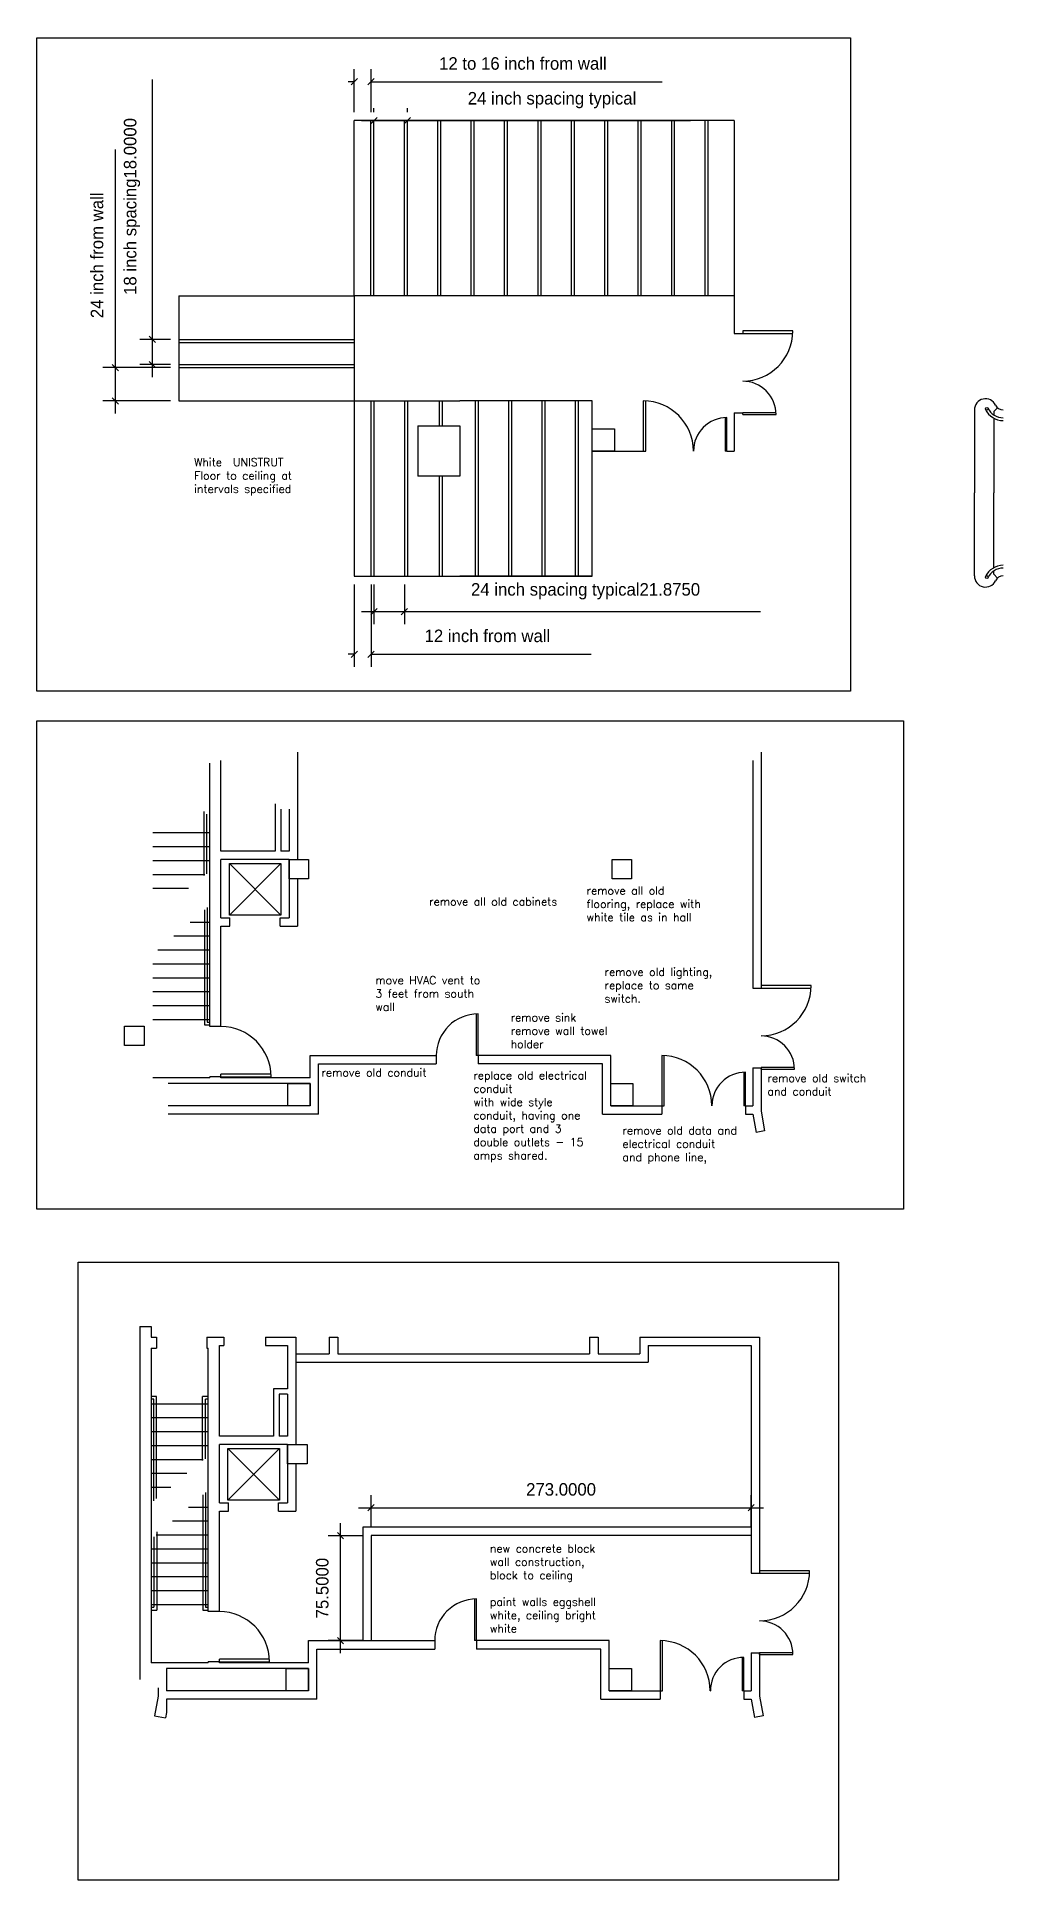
# Model space of a CAD drawing. Extents: x -337 to 2834, y 93 to 2794.
# Drawn here: x -298 to 396, y 361 to 1686 of the extents above; entities that cross this region are included whole.
import ezdxf

# ---------------------------------------------------------------- set-up
doc = ezdxf.new("R2010")
doc.units = 0
doc.header["$LTSCALE"] = 40
doc.header["$MEASUREMENT"] = 0
doc.layers.get('0').update_dxf_attribs({"linetype": 'CONTINUOUS'})
doc.layers.get('Defpoints').update_dxf_attribs({"linetype": 'CONTINUOUS'})
for name, color, linetype in [('A-DOOR', 7, 'CONTINUOUS'), ('A-FLOR-STRS', 7, 'CONTINUOUS'), ('A-STRS-RAIL', 7, 'CONTINUOUS'), ('A-WALL', 7, 'CONTINUOUS'), ('S-COLS', 3, 'CONTINUOUS')]:
    doc.layers.add(name, color=color, linetype=linetype)
doc.styles.add('SIMPLEX', font='simplex', dxfattribs={"height": 23})
doc.dimstyles.get("Standard").update_dxf_attribs({"dimtxt": 0.18, "dimasz": 0.18, "dimexe": 0.18, "dimexo": 0.0625, "dimgap": 0.09, "dimtad": 0, "dimtih": 1, "dimtoh": 1, "dimdec": 4, "dimzin": 0, "dimdsep": 46, "dimtxsty": 'Standard', "dimcen": 0.09, "dimadec": 0, "dimazin": 0, "dimtfac": 1, "dimtdec": 4, "dimtofl": 0, "dimtmove": 0, "dimatfit": 3, "dimfxl": 0, "dimtolj": 1, "dimtzin": 0, "dimarcsym": 0})

# ---------------------------------------------------------------- blocks, each defined once
blk = doc.blocks.new('AD05A', base_point=(203.035, 424.492))
for p, q in [((203.035, 424.492), (203.084, 424.492)), ((203.035, 424.492), (203.035, 423.492)), ((203.084, 423.493), (203.084, 424.492))]:
    blk.add_line(p, q)
blk.add_arc((203.035, 424.492), 1, 270, 0)
blk = doc.blocks.new('AD03A', base_point=(6.133, 5.024))
for p, q in [((6.133, 6.024), (6.133, 5.024)), ((6.182, 5.024), (6.182, 6.022)), ((6.133, 5.024), (6.182, 5.024))]:
    blk.add_line(p, q)
blk.add_arc((6.133, 5.024), 1, 0, 90)
blk = doc.blocks.new('*D8')
at = {"color": 0, "lineweight": -2}
for p, q in [((-77.7, 606.5), (-82.2, 611)), ((-79.9, 524.3), (-79.9, 617.7)), ((-64, 608.7), (-88.9, 608.7)), ((-64, 533.3), (-88.9, 533.3)), ((-77.7, 531), (-82.2, 535.5))]:
    blk.add_line(p, q, dxfattribs=at)
at = {"layer": 'Defpoints', "color": 0}
for p in [(-79.9, 608.7), (-58, 608.7), (-58, 533.3)]:
    blk.add_point(p, dxfattribs=at)
at = {"color": 0, "insert": (-93, 571), "char_height": 9, "attachment_point": 5, "rotation": 90}
blk.add_mtext('\\A1;75.5000', dxfattribs=at)
blk = doc.blocks.new('*D9')
at = {"color": 0, "lineweight": -2}
for p, q in [((-58, 614.7), (-58, 637.7)), ((215, 614.7), (215, 637.7)), ((-67, 628.7), (224, 628.7)), ((-60.2, 626.5), (-55.7, 631)), ((212.8, 626.5), (217.3, 631))]:
    blk.add_line(p, q, dxfattribs=at)
at = {"layer": 'Defpoints', "color": 0}
for p in [(215, 628.7), (-58, 608.7), (215, 608.7)]:
    blk.add_point(p, dxfattribs=at)
at = {"color": 0, "insert": (78.5, 641.9), "char_height": 9, "attachment_point": 5}
blk.add_mtext('\\A1;273.0000', dxfattribs=at)
blk = doc.blocks.new('*D10')
at = {"color": 0, "lineweight": -2}
for p, q in [((-55.9, 1631.5), (-55.9, 1634.5)), ((-31.9, 1631.5), (-31.9, 1634.5)), ((-64.9, 1625.5), (-31.9, 1625.5)), ((-58.1, 1623.3), (-53.7, 1627.8)), ((-34.1, 1623.3), (-29.7, 1627.8)), ((-31.9, 1625.5), (171.4, 1625.5))]:
    blk.add_line(p, q, dxfattribs=at)
at = {"layer": 'Defpoints', "color": 0}
for p in [(-55.9, 1625.5), (-31.9, 1625.5), (-31.9, 1625.5)]:
    blk.add_point(p, dxfattribs=at)
at = {"color": 0, "insert": (72, 1640.2), "char_height": 9, "attachment_point": 5}
blk.add_mtext('\\A1;24 inch spacing typical', dxfattribs=at)
blk = doc.blocks.new('*D11')
at = {"color": 0, "lineweight": -2}
for p, q in [((-215, 1468.2), (-215, 1655)), ((-212.8, 1466), (-217.3, 1470.5)), ((-202, 1468.2), (-224, 1468.2)), ((-215, 1441.2), (-215, 1468.2)), ((-202, 1450.2), (-224, 1450.2)), ((-212.8, 1448), (-217.3, 1452.5))]:
    blk.add_line(p, q, dxfattribs=at)
at = {"layer": 'Defpoints', "color": 0}
for p in [(-215, 1468.2), (-196, 1468.2), (-196, 1450.2)]:
    blk.add_point(p, dxfattribs=at)
at = {"color": 0, "insert": (-229.7, 1563.8), "char_height": 9, "attachment_point": 5, "rotation": 90}
blk.add_mtext('\\A1;18 inch spacing18.0000', dxfattribs=at)
blk = doc.blocks.new('*D12')
at = {"color": 0, "lineweight": -2}
for p, q in [((-241.6, 1448.1), (-241.6, 1604.8)), ((-202, 1448.1), (-250.6, 1448.1)), ((-239.4, 1445.8), (-243.9, 1450.3)), ((-241.6, 1415.1), (-241.6, 1448.1)), ((-202, 1424.1), (-250.6, 1424.1)), ((-239.4, 1421.8), (-243.9, 1426.3))]:
    blk.add_line(p, q, dxfattribs=at)
at = {"layer": 'Defpoints', "color": 0}
for p in [(-241.6, 1448.1), (-196, 1448.1), (-196, 1424.1)]:
    blk.add_point(p, dxfattribs=at)
at = {"color": 0, "insert": (-254.8, 1528.7), "char_height": 9, "attachment_point": 5, "rotation": 90}
blk.add_mtext('\\A1;24 inch from wall', dxfattribs=at)
blk = doc.blocks.new('*D13')
at = {"color": 0, "lineweight": -2}
for p, q in [((-72.3, 1651.2), (-67.8, 1655.7)), ((-70, 1631.5), (-70, 1662.4)), ((-60.3, 1651.2), (-55.8, 1655.7)), ((-58, 1631.5), (-58, 1662.4)), ((-70, 1653.4), (-74.5, 1653.4)), ((-58, 1653.4), (151.2, 1653.4))]:
    blk.add_line(p, q, dxfattribs=at)
at = {"layer": 'Defpoints', "color": 0}
for p in [(-58, 1653.4), (-70, 1625.5), (-58, 1625.5)]:
    blk.add_point(p, dxfattribs=at)
at = {"color": 0, "insert": (51.1, 1666.5), "char_height": 9, "attachment_point": 5}
blk.add_mtext('\\A1;12 to 16 inch from wall', dxfattribs=at)
blk = doc.blocks.new('*D14')
at = {"color": 0, "lineweight": -2}
for p, q in [((-70, 1292.1), (-70, 1233.1)), ((-58, 1292.1), (-58, 1233.1)), ((-70, 1242.1), (-74.5, 1242.1)), ((-72.3, 1239.8), (-67.8, 1244.3)), ((-60.3, 1239.8), (-55.8, 1244.3)), ((-58, 1242.1), (100.2, 1242.1))]:
    blk.add_line(p, q, dxfattribs=at)
at = {"layer": 'Defpoints', "color": 0}
for p in [(-70, 1298.1), (-58, 1298.1), (-58, 1242.1)]:
    blk.add_point(p, dxfattribs=at)
at = {"color": 0, "insert": (25.6, 1255.2), "char_height": 9, "attachment_point": 5}
blk.add_mtext('\\A1;12 inch from wall', dxfattribs=at)
blk = doc.blocks.new('*D15')
at = {"color": 0, "lineweight": -2}
for p, q in [((-55.9, 1292.1), (-55.9, 1263.7)), ((-34, 1292.1), (-34, 1263.7)), ((-64.9, 1272.7), (-34, 1272.7)), ((-58.1, 1270.4), (-53.7, 1274.9)), ((-36.3, 1270.4), (-31.8, 1274.9)), ((-34, 1272.7), (221.7, 1272.7))]:
    blk.add_line(p, q, dxfattribs=at)
at = {"layer": 'Defpoints', "color": 0}
for p in [(-55.9, 1298.1), (-34, 1298.1), (-34, 1272.7)]:
    blk.add_point(p, dxfattribs=at)
at = {"color": 0, "insert": (96.1, 1287.3), "char_height": 9, "attachment_point": 5}
blk.add_mtext('\\A1;24 inch spacing typical21.8750', dxfattribs=at)

msp = doc.modelspace()

# ---------------------------------------------------------------- linework, layer by layer
for p, q in [((-70.04183, 1499.52904), (-70.04183, 1625.52904)), ((-58.04183, 1499.52904), (-58.04183, 1625.52904)), ((-55.90183, 1499.52904), (-55.90183, 1625.52904)), ((-34.04183, 1499.52904), (-34.04183, 1625.52904)), ((-31.90183, 1499.52904), (-31.90183, 1625.52904)), ((-10.04183, 1499.52904), (-10.04183, 1625.52904)), ((-7.90183, 1499.52904), (-7.90183, 1625.52904)), ((13.95817, 1499.52904), (13.95817, 1625.52904)), ((16.09817, 1499.52904), (16.09817, 1625.52904)), ((37.95817, 1499.52904), (37.95817, 1625.52904)), ((40.09817, 1499.52904), (40.09817, 1625.52904)), ((61.95817, 1499.52904), (61.95817, 1625.52904)), ((64.09817, 1499.52904), (64.09817, 1625.52904)), ((85.95817, 1499.52904), (85.95817, 1625.52904)), ((85.95817, 1499.52904), (85.95817, 1625.52904)), ((88.09817, 1499.52904), (88.09817, 1625.52904)), ((88.09817, 1499.52904), (88.09817, 1625.52904)), ((109.95817, 1499.52904), (109.95817, 1625.52904)), ((109.95817, 1499.52904), (109.95817, 1625.52904)), ((112.09817, 1499.52904), (112.09817, 1625.52904)), ((112.09817, 1499.52904), (112.09817, 1625.52904)), ((133.95817, 1499.52904), (133.95817, 1625.52904)), ((136.09817, 1499.52904), (136.09817, 1625.52904)), ((157.95817, 1499.52904), (157.95817, 1625.52904)), ((160.09817, 1499.52904), (160.09817, 1625.52904)), ((181.95817, 1499.52904), (181.95817, 1625.52904)), ((184.09817, 1499.52904), (184.09817, 1625.52904)), ((-196.04183, 1499.52904), (-70.04183, 1499.52904)), ((202.95817, 1472.52904), (208.96045, 1472.52904)), ((-196.04183, 1468.21614), (-70.04183, 1468.21614)), ((-196.04183, 1466.07614), (-70.04183, 1466.07614)), ((-196.04183, 1450.21614), (-70.04183, 1450.21614)), ((-196.04183, 1448.07614), (-70.04183, 1448.07614)), ((-196.04183, 1424.07614), (-70.04183, 1424.07614)), ((-70.04183, 1424.07614), (-70.04183, 1298.07614)), ((-58.04183, 1424.07614), (-58.04183, 1298.07614)), ((-55.90183, 1424.07614), (-55.90183, 1298.07614)), ((-34.04183, 1424.07614), (-34.04183, 1298.07614)), ((-31.90183, 1424.07614), (-31.90183, 1298.07614)), ((-24.31476, 1406.07614), (5.68524, 1406.07614)), ((202.95817, 1415.41292), (208.96045, 1415.41292)), ((16.95817, 1298.07614), (16.95817, 1388.07614)), ((19.09817, 1298.07614), (19.09817, 1388.07614)), ((40.95817, 1298.07614), (40.95817, 1388.07614)), ((43.09817, 1298.07614), (43.09817, 1388.07614)), ((64.95817, 1298.07614), (64.95817, 1388.07614)), ((67.09817, 1298.07614), (67.09817, 1388.07614)), ((88.95817, 1298.07614), (88.95817, 1388.07614)), ((91.09817, 1298.07614), (91.09817, 1388.07614)), ((100.95817, 1298.07614), (100.95817, 1388.07614)), ((5.68524, 1370.07614), (-24.31476, 1370.07614)), ((-8.85846, 1298.07614), (-8.85846, 1370.07614)), ((-6.71846, 1298.07614), (-6.71846, 1370.07614)), ((-70.04183, 1298.07614), (100.95817, 1298.07614)), ((216.16997, 1002.09933), (222.17225, 1002.09933)), ((216.16997, 944.9832), (222.17225, 944.9832)), ((215.03574, 581.71285), (221.03803, 581.71285)), ((215.03574, 524.59673), (221.03803, 524.59673))]:
    msp.add_line(p, q)
for points in [[(-298.03059, 1685.0527), (286.36993, 1685.0527), (286.36993, 1215.62475), (-298.03059, 1215.62475)], [(-298.03059, 1194.31027), (324.483, 1194.31027), (324.483, 843.29658), (-298.03059, 843.29658)], [(-268.38708, 805.23485), (277.90035, 805.23485), (277.90035, 361.18138), (-268.38708, 361.18138)]]:
    msp.add_lwpolyline(points, close=True)
at = {"layer": 'A-FLOR-STRS'}
for p, q in [((375.39123, 1417.60767), (375.39123, 1357.96574)), ((389.39123, 1411.66567), (389.39123, 1357.96574)), ((375.39123, 1298.32381), (375.39123, 1357.96574)), ((389.39123, 1304.2658), (389.39123, 1357.96574)), ((-173.83003, 1113.64642), (-214.83003, 1113.64642)), ((-173.83003, 1103.64642), (-214.83003, 1103.64642)), ((-173.83003, 1093.64642), (-214.83003, 1093.64642)), ((-177.42807, 1083.64642), (-214.83003, 1083.64642)), ((-189.10711, 1073.64642), (-214.83003, 1073.64642)), ((-187.87393, 1049.64642), (-173.83003, 1049.64642)), ((-199.55296, 1039.64642), (-173.83003, 1039.64642)), ((-211.232, 1029.64642), (-173.83003, 1029.64642)), ((-214.83003, 1019.64642), (-173.83003, 1019.64642)), ((-214.83003, 1009.64642), (-173.83003, 1009.64642)), ((-214.83003, 999.64642), (-173.83003, 999.64642)), ((-214.83003, 989.64642), (-173.83003, 989.64642)), ((-214.83003, 979.64642), (-173.83003, 979.64642)), ((-212.11387, 708.75188), (-215.96426, 708.75188)), ((-214.11387, 706.75188), (-215.96426, 706.75188)), ((-174.96426, 703.25995), (-215.96426, 703.25995)), ((-174.96426, 693.25995), (-215.96426, 693.25995)), ((-174.96426, 683.25995), (-215.96426, 683.25995)), ((-174.96426, 673.25995), (-215.96426, 673.25995)), ((-178.56229, 663.25995), (-215.96426, 663.25995)), ((-190.24133, 653.25995), (-215.96426, 653.25995)), ((-201.92037, 643.25995), (-215.96426, 643.25995)), ((-189.00815, 629.25995), (-174.96426, 629.25995)), ((-200.68719, 619.25995), (-174.96426, 619.25995)), ((-215.96426, 606.17919), (-215.96426, 517.25995)), ((-215.96426, 599.25995), (-174.96426, 599.25995)), ((-212.36623, 609.25995), (-174.96426, 609.25995)), ((-215.96426, 589.25995), (-174.96426, 589.25995)), ((-215.96426, 579.25995), (-174.96426, 579.25995)), ((-215.96426, 569.25995), (-174.96426, 569.25995)), ((-215.96426, 559.25995), (-174.96426, 559.25995))]:
    msp.add_line(p, q, dxfattribs=at)
for centre, start, end in [((383.39123, 1417.60767), 25.37693353, 180), ((383.39123, 1298.32381), 180, 334.62306647)]:
    msp.add_arc(centre, 8, start, end, dxfattribs=at)
at = {"layer": 'A-STRS-RAIL'}
for p, q in [((389.39123, 1416.42281), (391.96506, 1419.20402)), ((389.39123, 1416.42281), (389.39123, 1413.99649)), ((389.39123, 1299.50867), (389.39123, 1301.93498)), ((389.39123, 1299.50867), (391.96506, 1296.72745)), ((-177.83003, 1085.01362), (-177.83003, 1129.13835)), ((-175.83003, 1084.35636), (-175.83003, 1127.13835)), ((-175.68043, 1060.08692), (-175.68043, 977.64642)), ((-177.68043, 1058.37445), (-177.68043, 975.64642)), ((-177.68043, 975.64642), (-173.83003, 975.64642)), ((-175.68043, 977.64642), (-173.83003, 977.64642)), ((-214.11387, 633.64218), (-214.11387, 706.75188)), ((-212.11387, 635.35465), (-212.11387, 708.75188)), ((-178.96426, 664.62715), (-178.96426, 708.75188)), ((-174.96426, 708.75188), (-178.96426, 708.75188)), ((-176.96426, 663.96989), (-176.96426, 706.75188)), ((-174.96426, 706.75188), (-176.96426, 706.75188)), ((-178.81465, 637.98798), (-178.81465, 555.25995)), ((-176.81465, 639.70045), (-176.81465, 557.25995)), ((-211.96426, 609.60413), (-211.96426, 555.25995)), ((-213.96426, 607.89166), (-213.96426, 557.25995)), ((-215.96426, 557.25995), (-213.96426, 557.25995)), ((-176.81465, 557.25995), (-174.96426, 557.25995)), ((-215.96426, 555.25995), (-211.96426, 555.25995)), ((-178.81465, 555.25995), (-174.96426, 555.25995))]:
    msp.add_line(p, q, dxfattribs=at)
for centre in [(384.29474, 1418.41452), (384.29474, 1297.51695)]:
    msp.add_circle(centre, 1, dxfattribs=at)
for centre, radius, start, end in [((396.04034, 1423.98595), 14, 205.37693353, 270), ((396.04034, 1423.98595), 12, 205.37693353, 270), ((396.04034, 1423.60767), 6, 205.37693353, 270), ((396.04034, 1291.94552), 14, 90, 154.62306647), ((396.04034, 1291.94552), 12, 90, 154.62306647), ((396.04034, 1292.32381), 6, 90, 154.62306647)]:
    msp.add_arc(centre, radius, start, end, dxfattribs=at)
at = {"layer": 'A-WALL'}
for p, q in [((202.95817, 1625.52904), (-70.04183, 1625.52904)), ((202.95817, 1625.52904), (202.95817, 1472.52904)), ((-196.04183, 1499.52904), (-196.04183, 1424.07614)), ((202.95817, 1499.52904), (-70.04183, 1499.52904)), ((-70.04183, 1499.52904), (-70.04183, 1424.07614)), ((-70.04183, 1424.07614), (5.68524, 1424.07614)), ((-8.85846, 1406.07614), (-8.85846, 1424.07614)), ((-6.71846, 1406.07614), (-6.71846, 1424.07614)), ((100.95817, 1424.07614), (5.68524, 1424.07614)), ((16.95817, 1388.07614), (16.95817, 1424.07614)), ((19.09817, 1388.07614), (19.09817, 1424.07614)), ((40.95817, 1388.07614), (40.95817, 1424.07614)), ((43.09817, 1388.07614), (43.09817, 1424.07614)), ((64.95817, 1388.07614), (64.95817, 1424.07614)), ((67.09817, 1388.07614), (67.09817, 1424.07614)), ((88.95817, 1388.07614), (88.95817, 1424.07614)), ((91.09817, 1388.07614), (91.09817, 1424.07614)), ((100.95817, 1388.07614), (100.95817, 1424.07614)), ((-24.31476, 1406.07614), (-24.31476, 1370.07614)), ((5.68524, 1406.07614), (5.68524, 1370.07614)), ((202.95817, 1415.41292), (202.95817, 1388.07614)), ((100.95817, 1388.07614), (137.55806, 1388.07614)), ((173.55806, 1388.07614), (173.6639, 1388.07614)), ((197.6639, 1388.07614), (202.95817, 1388.07614)), ((-70.04183, 1298.07614), (-24.31476, 1298.07614)), ((100.95817, 1298.07614), (5.68524, 1298.07614)), ((-165.83003, 1100.64642), (-165.83003, 1165.73825)), ((-110.83003, 1171.73825), (-110.83003, 1094.64642)), ((216.16997, 1165.73825), (216.16997, 1002.09933)), ((222.16997, 1171.73825), (222.16997, 1002.09933)), ((-173.83003, 974.49609), (-173.83003, 1163.73825)), ((-126.83003, 1134.64642), (-126.83003, 1100.64642)), ((-122.83003, 1130.64642), (-122.83003, 1100.64642)), ((-116.83003, 1130.64642), (-116.83003, 1100.64642)), ((-126.83003, 1100.64642), (-165.83003, 1100.64642)), ((-116.83003, 1100.64642), (-122.83003, 1100.64642)), ((-165.83003, 1052.64642), (-165.83003, 1094.64642)), ((-116.83003, 1094.64642), (-165.83003, 1094.64642)), ((-159.72126, 1091.68069), (-122.72126, 1091.68069)), ((-159.72126, 1091.68069), (-122.72126, 1054.68069)), ((-159.72126, 1054.68069), (-122.72126, 1091.68069)), ((-159.72126, 1054.68069), (-159.72126, 1091.68069)), ((-122.72126, 1091.68069), (-122.72126, 1054.68069)), ((-116.83003, 1094.64642), (-116.83003, 1052.64642)), ((-177.83003, 1083.14893), (-177.83003, 1085.01362)), ((-110.83003, 1080.64642), (-110.83003, 1046.64642)), ((-165.83003, 974.49609), (-165.83003, 1046.64642)), ((-122.72126, 1054.68069), (-159.72126, 1054.68069)), ((-159.33003, 1046.64642), (-159.33003, 1052.64642)), ((-123.33003, 1046.64642), (-123.33003, 1052.64642)), ((-165.83003, 974.49609), (-173.83003, 974.49609)), ((-101.83003, 953.64642), (-11.10296, 953.64642)), ((-101.83003, 937.64642), (-101.83003, 953.64642)), ((-11.10296, 953.64642), (-11.10296, 947.64642)), ((114.16997, 953.64642), (18.89704, 953.64642)), ((18.89704, 953.64642), (18.89704, 947.64642)), ((114.16997, 917.64642), (114.16997, 953.64642)), ((-95.83003, 911.64642), (-95.83003, 947.64642)), ((-95.83003, 947.64642), (-11.10296, 947.64642)), ((108.16997, 947.64642), (18.89704, 947.64642)), ((108.16997, 911.64642), (108.16997, 947.64642)), ((216.16997, 944.9832), (216.16997, 917.64642)), ((222.16997, 944.9832), (222.16997, 913.64642)), ((-173.83003, 937.64642), (-214.83003, 937.64642)), ((-101.83003, 933.64642), (-203.83003, 933.64642)), ((-173.83003, 937.64642), (-173.83003, 938.49609)), ((-165.83003, 938.49609), (-173.83003, 938.49609)), ((-165.83003, 937.64642), (-165.83003, 938.49609)), ((-101.83003, 937.64642), (-165.83003, 937.64642)), ((-101.83003, 917.64642), (-101.83003, 933.64642)), ((-101.83003, 917.64642), (-203.83003, 917.64642)), ((114.16997, 917.64642), (150.76986, 917.64642)), ((150.76986, 917.64642), (150.76986, 911.64642)), ((186.76986, 917.64642), (186.8757, 917.64642)), ((210.8757, 917.64642), (216.16997, 917.64642)), ((210.8757, 917.64642), (210.8757, 911.64642)), ((-95.83003, 911.64642), (-203.83003, 911.64642)), ((108.16997, 911.64642), (150.76986, 911.64642)), ((210.8757, 911.64642), (216.16997, 911.64642)), ((216.16997, 911.64642), (218.69845, 898.324)), ((222.16997, 913.64642), (224.7181, 899.63166)), ((224.7181, 899.63166), (218.69845, 898.324)), ((-223.96426, 758.901), (-223.96426, 505.25995)), ((-223.96426, 758.901), (-215.96426, 758.901)), ((-215.96426, 758.901), (-215.96426, 751.35178)), ((-215.96426, 743.35178), (-215.96426, 605.78383)), ((-212.04502, 751.35178), (-212.04502, 743.35178)), ((-176.04502, 751.35178), (-176.04502, 743.35178)), ((-174.96426, 554.10961), (-174.96426, 743.35178)), ((-166.96426, 680.25995), (-166.96426, 745.35178)), ((-163.70295, 751.35178), (-163.70295, 745.35178)), ((-133.70295, 751.35178), (-133.70295, 745.35178)), ((-117.96426, 745.35178), (-117.96426, 714.25995)), ((-111.96426, 751.35178), (-111.96426, 674.25995)), ((-87.96426, 751.35178), (-87.96426, 739.35178)), ((-87.96426, 751.35178), (-81.96426, 751.35178)), ((-81.96426, 751.35178), (-81.96426, 739.35178)), ((99.03574, 751.35178), (99.03574, 739.35178)), ((99.03574, 751.35178), (105.03574, 751.35178)), ((105.03574, 751.35178), (105.03574, 739.35178)), ((135.03574, 751.35178), (135.03574, 739.35178)), ((141.03574, 745.35178), (141.03574, 733.35178)), ((215.03574, 745.35178), (215.03574, 581.71285)), ((221.03574, 751.35178), (221.03574, 581.71285)), ((-127.96426, 714.25995), (-127.96426, 680.25995)), ((-117.96426, 714.25995), (-127.96426, 714.25995)), ((-123.96426, 710.25995), (-123.96426, 680.25995)), ((-117.96426, 710.25995), (-123.96426, 710.25995)), ((-117.96426, 710.25995), (-117.96426, 680.25995)), ((-127.96426, 680.25995), (-166.96426, 680.25995)), ((-117.96426, 680.25995), (-123.96426, 680.25995)), ((-178.96426, 662.76245), (-178.96426, 664.62715)), ((-166.96426, 632.25995), (-166.96426, 674.25995)), ((-117.96426, 674.25995), (-166.96426, 674.25995)), ((-160.85549, 671.29421), (-123.85549, 671.29421)), ((-160.85549, 671.29421), (-123.85549, 634.29421)), ((-160.85549, 634.29421), (-123.85549, 671.29421)), ((-160.85549, 634.29421), (-160.85549, 671.29421)), ((-123.85549, 671.29421), (-123.85549, 634.29421)), ((-117.96426, 674.25995), (-117.96426, 632.25995)), ((-111.96426, 660.25995), (-111.96426, 626.25995)), ((-166.96426, 554.10961), (-166.96426, 626.25995)), ((-123.85549, 634.29421), (-160.85549, 634.29421)), ((-160.46426, 626.25995), (-160.46426, 632.25995)), ((-124.46426, 626.25995), (-124.46426, 632.25995)), ((-211.96426, 611.46882), (-211.96426, 609.60413)), ((215.03574, 614.71285), (-63.96426, 614.71285)), ((-63.96426, 614.71285), (-63.96426, 533.25995)), ((215.03574, 608.71285), (-57.96426, 608.71285)), ((-57.96426, 608.71285), (-57.96426, 533.25995)), ((-166.96426, 554.10961), (-174.96426, 554.10961)), ((-102.96426, 533.25995), (-12.23718, 533.25995)), ((-102.96426, 517.25995), (-102.96426, 533.25995)), ((-12.23718, 533.25995), (-12.23718, 527.25995)), ((113.03574, 533.25995), (17.76282, 533.25995)), ((17.76282, 533.25995), (17.76282, 527.25995)), ((113.03574, 497.25995), (113.03574, 533.25995)), ((-174.96426, 517.25995), (-215.96426, 517.25995)), ((-174.96426, 517.25995), (-174.96426, 518.10961)), ((-166.96426, 518.10961), (-174.96426, 518.10961)), ((-166.96426, 517.25995), (-166.96426, 518.10961)), ((-102.96426, 517.25995), (-166.96426, 517.25995)), ((-96.96426, 491.25995), (-96.96426, 527.25995)), ((-96.96426, 527.25995), (-12.23718, 527.25995)), ((107.03574, 527.25995), (17.76282, 527.25995)), ((107.03574, 491.25995), (107.03574, 527.25995)), ((215.03574, 524.59673), (215.03574, 497.25995)), ((221.03574, 524.59673), (221.03574, 493.25995)), ((-102.96426, 513.25995), (-204.96426, 513.25995)), ((-204.96426, 513.25995), (-204.96426, 497.25995)), ((-102.96426, 497.25995), (-102.96426, 513.25995)), ((-210.96426, 493.25995), (-213.5124, 479.24519)), ((-210.96426, 499.25995), (-210.96426, 493.25995)), ((-102.96426, 497.25995), (-204.96426, 497.25995)), ((-96.96426, 491.25995), (-204.96426, 491.25995)), ((-204.96426, 491.25995), (-204.96426, 481.53859)), ((107.03574, 491.25995), (149.63563, 491.25995)), ((113.03574, 497.25995), (149.63563, 497.25995)), ((149.63563, 497.25995), (149.63563, 491.25995)), ((185.63563, 497.25995), (185.74147, 497.25995)), ((209.74147, 497.25995), (215.03574, 497.25995)), ((209.74147, 497.25995), (209.74147, 491.25995)), ((209.74147, 491.25995), (215.03574, 491.25995)), ((215.03574, 491.25995), (217.56423, 477.93753)), ((221.03574, 493.25995), (223.58388, 479.24519)), ((-213.5124, 479.24519), (-205.64144, 477.8141)), ((-204.96426, 481.53859), (-205.64144, 477.8141)), ((223.58388, 479.24519), (217.56423, 477.93753))]:
    msp.add_line(p, q, dxfattribs=at)
at = {"layer": 'A-WALL', "color": 7}
for p, q in [((-165.83003, 1052.64642), (-159.33003, 1052.64642)), ((-165.83003, 1046.64642), (-159.33003, 1046.64642)), ((-123.33003, 1052.64642), (-116.83003, 1052.64642)), ((-123.33003, 1046.64642), (-110.83003, 1046.64642)), ((-215.96426, 751.35178), (-212.04502, 751.35178)), ((-215.96426, 743.35178), (-212.04502, 743.35178)), ((-176.04502, 751.35178), (-163.70295, 751.35178)), ((-176.04502, 743.35178), (-174.96426, 743.35178)), ((-166.96426, 745.35178), (-163.70295, 745.35178)), ((-166.96426, 745.35178), (-163.70295, 745.35178)), ((-133.70295, 751.35178), (-111.96426, 751.35178)), ((-133.70295, 745.35178), (-117.96426, 745.35178)), ((135.03574, 751.35178), (221.03574, 751.35178)), ((141.03574, 745.35178), (215.03574, 745.35178)), ((-111.96426, 739.35178), (-87.96426, 739.35178)), ((-111.96426, 733.35178), (141.03574, 733.35178)), ((-81.96426, 739.35178), (99.03574, 739.35178)), ((105.03574, 739.35178), (135.03574, 739.35178)), ((-166.96426, 632.25995), (-160.46426, 632.25995)), ((-166.96426, 626.25995), (-160.46426, 626.25995)), ((-124.46426, 632.25995), (-117.96426, 632.25995)), ((-124.46426, 626.25995), (-111.96426, 626.25995))]:
    msp.add_line(p, q, dxfattribs=at)
at = {"layer": 'S-COLS'}
for points in [[(100.95817, 1388.07614), (100.95817, 1404.07614), (116.95817, 1404.07614), (116.95817, 1388.07614), (100.95817, 1388.07614)], [(-117.83003, 917.64642), (-117.83003, 933.64642), (-101.83003, 933.64642), (-101.83003, 917.64642), (-117.83003, 917.64642)], [(114.16997, 917.64642), (114.16997, 933.64642), (130.16997, 933.64642), (130.16997, 917.64642), (114.16997, 917.64642)], [(-118.96426, 497.25995), (-118.96426, 513.25995), (-102.96426, 513.25995), (-102.96426, 497.25995), (-118.96426, 497.25995)], [(113.03574, 497.25995), (113.03574, 513.25995), (129.03574, 513.25995), (129.03574, 497.25995), (113.03574, 497.25995)]]:
    msp.add_lwpolyline(points, dxfattribs=at)
for points in [[(-116.83003, 1080.64642), (-116.83003, 1094.64642), (-102.83003, 1094.64642), (-102.83003, 1080.64642)], [(115.16997, 1080.64642), (115.16997, 1094.64642), (129.16997, 1094.64642), (129.16997, 1080.64642)], [(-235.00329, 960.92115), (-235.00329, 974.92115), (-221.00329, 974.92115), (-221.00329, 960.92115)], [(-117.96426, 660.25995), (-117.96426, 674.25995), (-103.96426, 674.25995), (-103.96426, 660.25995)]]:
    msp.add_lwpolyline(points, close=True, dxfattribs=at)

# ---------------------------------------------------------------- block references
at = {"layer": 'A-DOOR', "zscale": 0.01}
for name, p, xscale, yscale, rotation in [('AD03A', (208.96045, 1474.3521), 36, 36, 270), ('AD05A', (208.96045, 1414.24625), 24, 24, 89.99999999999999), ('AD05A', (197.6639, 1388.07614), 24, 24, 180), ('AD03A', (222.17225, 1003.92238), 36, 36, 270), ('AD05A', (18.89704, 953.64642), 30, 30, 180), ('AD05A', (-165.83003, 938.49609), 36, 36, 90), ('AD05A', (222.17225, 943.81654), 24, 24, 89.99999999999999), ('AD05A', (210.8757, 917.64642), 24, 24, 180), ('AD03A', (221.03803, 583.53591), 36, 36, 270), ('AD05A', (17.76282, 533.25995), 30, 30, 180), ('AD05A', (-166.96426, 518.10961), 36, 36, 90), ('AD05A', (221.03803, 523.43006), 24, 24, 89.99999999999999), ('AD05A', (209.74147, 497.25995), 24, 24, 180)]:
    msp.add_blockref(name, p, dxfattribs=dict(at, xscale=xscale, yscale=yscale, rotation=rotation))
at = {"layer": 'A-DOOR', "xscale": 36, "yscale": 36, "zscale": 0.01}
for p in [(137.55806, 1388.07614), (150.76986, 917.64642), (149.63563, 497.25995)]:
    msp.add_blockref('AD03A', p, dxfattribs=at)

# ---------------------------------------------------------------- texts
at = {"char_height": 5.75, "width": 89.265625, "attachment_point": 1, "style": 'SIMPLEX'}
for s, insert in [('White  UNISTRUT\\PFloor to ceiling at intervals specified', (-185.03016, 1382.89615)), ('remove all old flooring, replace with white tile as in hall', (96.83941, 1075.07095)), ('remove all old cabinets', (-16.23598, 1067.14652)), ('move HVAC vent to 3 feet from south wall', (-54.91965, 1010.68502)), ('remove old lighting, replace to same switch.', (109.73398, 1016.62834)), ('remove sink\\Premove wall towel holder', (42.2855, 983.94009)), ('remove old conduit', (-93.60331, 944.31798)), ('replace old electrical conduit\\Pwith wide style conduit, having one data port and 3 double outlets - 15 amps shared.', (15.5045, 942.33687)), ('remove old switch and conduit', (226.7769, 940.35577)), ('remove old data and electrical conduit and phone line,', (122.62852, 902.71476)), ('new concrete block wall construction, block to ceiling\\P\\Ppaint walls eggshell white, ceiling bright white', (27.39757, 602.33164))]:
    msp.add_mtext(s, dxfattribs=dict(at, insert=insert))

# ---------------------------------------------------------------- dimensions: what is measured, and where the dimension line sits
for base, p1, p2, text, picture, middle in [((-58.04183, 1653.40431), (-70.04183, 1625.52904), (-58.04183, 1625.52904), '12 to 16 inch from wall', '*D13', (51.08377, 1666.54431)), ((-31.90183, 1625.52904), (-55.90183, 1625.52904), (-31.90183, 1625.52904), '24 inch spacing typical', '*D10', (71.98097, 1640.16904)), ((-34.04183, 1272.67034), (-55.90183, 1298.07614), (-34.04183, 1298.07614), '24 inch spacing typical<>', '*D15', (96.09097, 1287.31034)), ((-58.04183, 1242.09017), (-70.04183, 1298.07614), (-58.04183, 1298.07614), '12 inch from wall', '*D14', (25.58377, 1255.23017))]:
    dim = msp.add_linear_dim(base=base, p1=p1, p2=p2, text=text, dimstyle='Standard', override={"dimscale": 96, "dimtxt": 0.09375, "dimasz": 0.09375, "dimexe": 0.09375, "dimtad": 1, "dimtih": 0, "dimtoh": 0, "dimrnd": 0.125, "dimzin": 1, "dimtsz": 0.0234, "dimdle": 0.09375})
    dim.commit()
    dim.dimension.update_dxf_attribs({"geometry": picture, "text_midpoint": middle})
for base, p1, p2, text, picture, middle in [((-215.02808, 1468.21614), (-196.04183, 1450.21614), (-196.04183, 1468.21614), '18 inch spacing<>', '*D11', (-229.66808, 1563.84894)), ((-241.63072, 1448.07614), (-196.04183, 1424.07614), (-196.04183, 1448.07614), '24 inch from wall', '*D12', (-254.77072, 1528.70894))]:
    dim = msp.add_linear_dim(base=base, p1=p1, p2=p2, angle=90, text=text, dimstyle='Standard', override={"dimscale": 96, "dimtxt": 0.09375, "dimasz": 0.09375, "dimexe": 0.09375, "dimtad": 1, "dimtih": 0, "dimtoh": 0, "dimrnd": 0.125, "dimzin": 1, "dimtsz": 0.0234, "dimdle": 0.09375})
    dim.commit()
    dim.dimension.update_dxf_attribs({"geometry": picture, "text_midpoint": middle})
dim = msp.add_linear_dim(base=(215.03574, 628.74797), p1=(-57.96426, 608.71285), p2=(215.03574, 608.71285), dimstyle='Standard', override={"dimscale": 96, "dimtxt": 0.09375, "dimasz": 0.09375, "dimexe": 0.09375, "dimtad": 1, "dimtih": 0, "dimtoh": 0, "dimrnd": 0.125, "dimzin": 1, "dimtsz": 0.0234, "dimdle": 0.09375})
dim.commit()
dim.dimension.update_dxf_attribs({"geometry": '*D9', "text_midpoint": (78.53574, 641.88797)})
dim = msp.add_linear_dim(base=(-79.90544, 608.71285), p1=(-57.96426, 533.25995), p2=(-57.96426, 608.71285), angle=90, dimstyle='Standard', override={"dimscale": 96, "dimtxt": 0.09375, "dimasz": 0.09375, "dimexe": 0.09375, "dimtad": 1, "dimtih": 0, "dimtoh": 0, "dimrnd": 0.125, "dimzin": 1, "dimtsz": 0.0234, "dimdle": 0.09375})
dim.commit()
dim.dimension.update_dxf_attribs({"geometry": '*D8', "text_midpoint": (-93.04544, 570.9864)})

doc.saveas('drawing.dxf')
